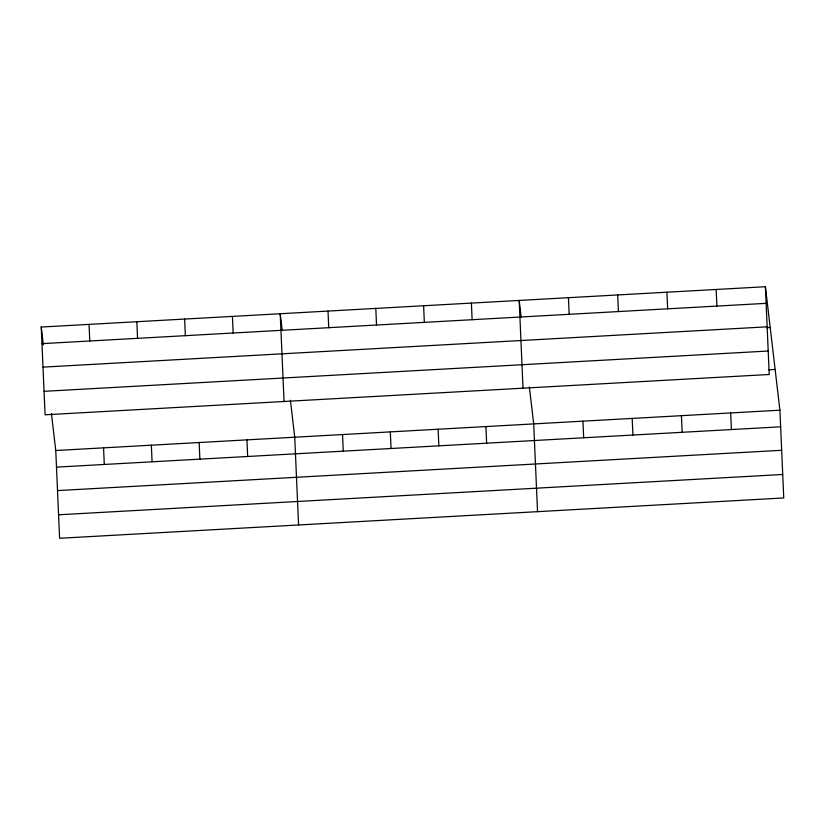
<?xml version="1.0" encoding="UTF-8"?>
<svg xmlns="http://www.w3.org/2000/svg" width="825" height="825" viewBox="0 0 825 825"><rect width="100%" height="100%" fill="white"/><g stroke="black" fill="none" stroke-linecap="round" stroke-linejoin="round"><path stroke-width="1.24" d="M765.404 286.729L769.23 374.488L45.086 414.8L41.25 327.04L765.404 286.729L779.914 410.2L783.75 497.96L59.596 538.271L55.77 450.512L51.428 413.583M41.972 343.654L766.126 303.342M43.003 367.135L767.147 326.824M766.404 327.69L770.189 327.473M44.055 391.328L768.209 351.017M768.817 369.806L775.129 369.456M55.77 450.512L779.914 410.2M56.492 467.125L780.646 426.814M57.523 490.597L781.667 450.285M58.575 514.79L782.729 474.478M521.132 316.986L519.193 300.434L523.019 388.193M529.361 386.977L533.703 423.906L537.539 511.665M282.171 330.289L280.222 313.737L284.048 401.497M290.4 400.28L294.742 437.209L298.567 524.968M41.25 327.04L43.343 344.871M730.672 412.933L731.404 429.547M716.162 289.472L716.884 306.085M681.429 415.676L682.162 432.29M666.92 292.215L667.642 308.828M632.187 418.419L632.919 435.033M617.678 294.958L618.399 311.572M582.945 421.162L583.677 437.776M568.435 297.701L569.157 314.304M485.915 426.566L486.637 443.18M471.395 303.095L472.117 319.708M438.116 429.227L438.848 445.84M423.607 305.755L424.328 322.369M390.328 431.887L391.05 448.501M375.808 308.416L376.53 325.029M342.53 434.548L343.252 451.162M328.01 311.077L328.742 327.69M246.943 439.869L247.665 456.483M232.423 316.398L233.155 333.011M199.145 442.53L199.877 459.143M184.635 319.058L185.357 335.672M151.357 445.191L152.078 461.804M136.837 321.719L137.558 338.332M103.558 447.851L104.29 464.465M89.048 324.38L89.77 340.993"/></g></svg>
